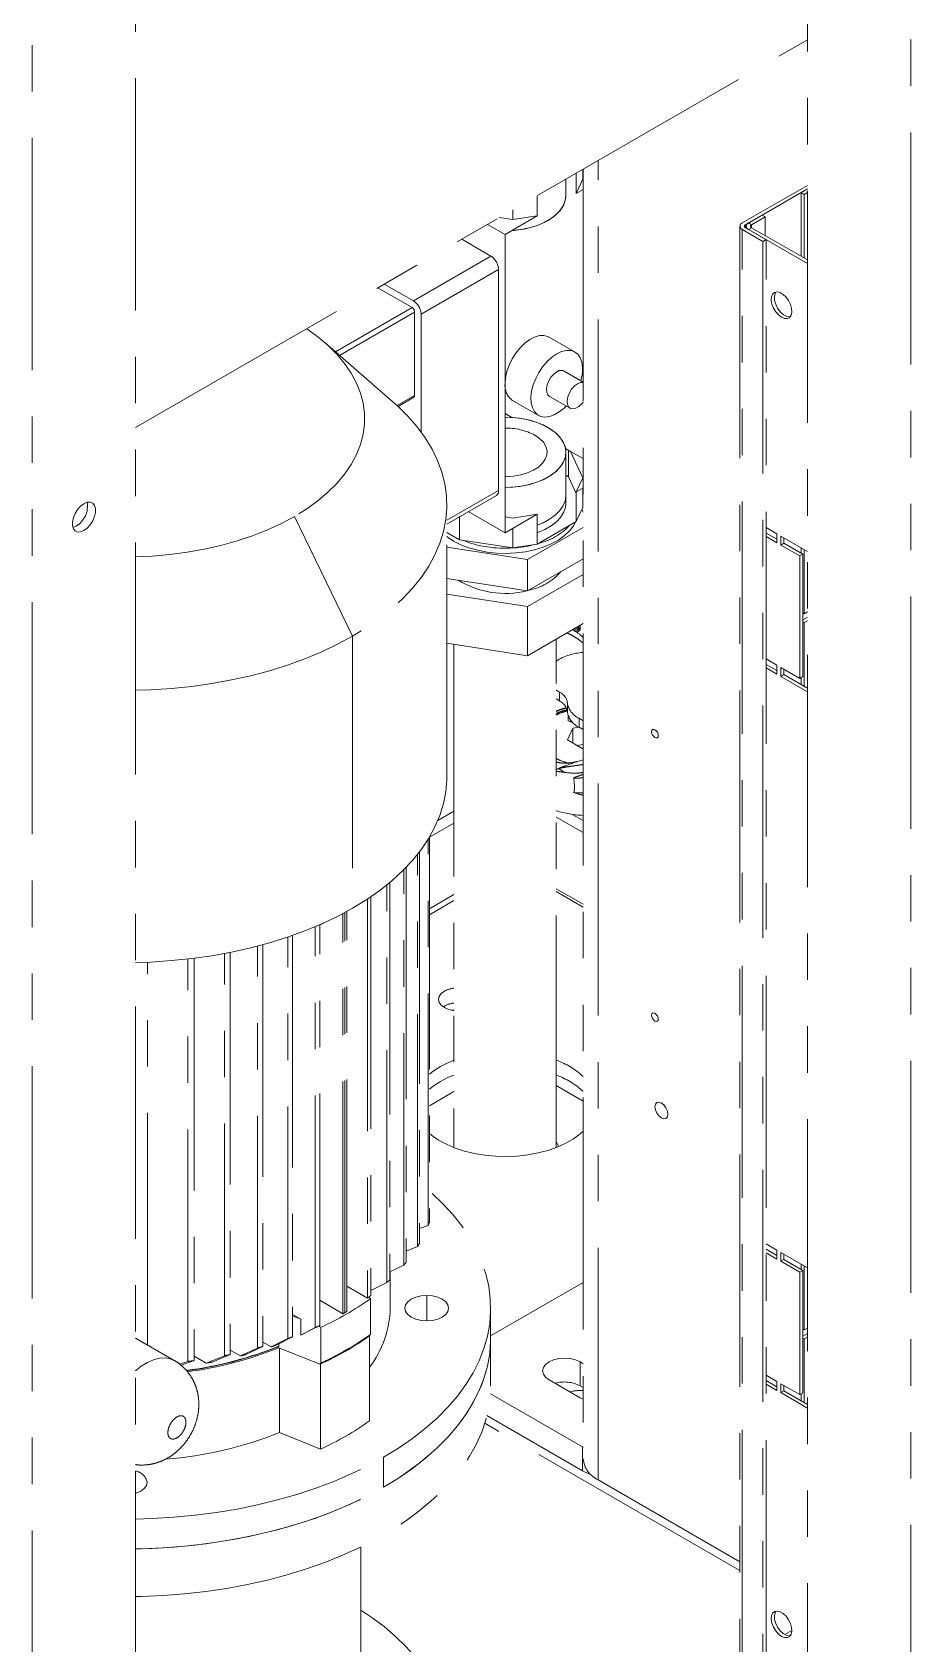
# Paper-space layout 'Blatt1' of a CAD drawing. Header units: millimetres. Extents: x 0 to 1189, y 0 to 841.
# Drawn here: x 896.62 to 920.67, y 192 to 236.1 of the extents above; entities that cross this region are included whole.
import ezdxf

# ---------------------------------------------------------------- set-up
doc = ezdxf.new("R2010")
doc.units = ezdxf.units.MM
doc.linetypes.add('PHANTOM', pattern=[12.7, 6.35, -1.27, 1.27, -1.27, 1.27, -1.27])

psp = doc.layouts.new('Blatt1')

# ---------------------------------------------------------------- linework, layer by layer
at = {"color": 7, "linetype": 'PHANTOM', "lineweight": 18}
for p, q in [((917.838, 187.308), (917.838, 260.388)), ((920.666, 258.755), (920.666, 139.132)), ((899.453, 126.886), (899.453, 246.509)), ((896.625, 125.253), (896.625, 244.876)), ((899.453, 225.279), (917.838, 235.892)), ((911.227, 231.624), (911.227, 232.076)), ((911.513, 231.687), (911.513, 232.24)), ((911.692, 232.074), (911.513, 231.687)), ((911.692, 232.344), (911.692, 232.074)), ((911.7, 232.349), (911.7, 197.062)), ((910.445, 231.624), (910.445, 231.071)), ((911.513, 231.687), (911.7, 231.796)), ((917.838, 231.907), (916.056, 230.878)), ((916.141, 230.829), (917.838, 231.809)), ((917.838, 231.809), (917.665, 231.709)), ((917.665, 229.966), (917.665, 231.709)), ((917.665, 231.709), (917.75, 231.66)), ((917.75, 231.66), (917.838, 231.711)), ((917.75, 231.66), (917.75, 229.917)), ((909.565, 230.563), (910.445, 231.071)), ((909.776, 230.968), (909.776, 231.238)), ((910.445, 231.071), (909.776, 230.968)), ((916.226, 230.878), (916.597, 231.092)), ((916.597, 231.092), (916.682, 231.043)), ((909.565, 230.563), (909.086, 230.839)), ((909.776, 230.968), (909.407, 231.025)), ((915.992, 230.788), (915.992, 191.594)), ((916.056, 230.698), (916.622, 230.372)), ((916.707, 230.421), (916.141, 230.747)), ((916.161, 230.788), (916.161, 230.736)), ((917.838, 229.768), (916.226, 230.698)), ((916.682, 231.043), (916.311, 230.829)), ((917.838, 229.866), (916.311, 230.747)), ((916.682, 230.533), (916.682, 231.043)), ((908.379, 230.431), (909.176, 229.971)), ((909.565, 226.48), (909.565, 230.563)), ((916.622, 230.372), (916.707, 230.421)), ((916.622, 230.372), (916.622, 191.178)), ((916.707, 191.227), (916.707, 230.421)), ((909.388, 229.603), (909.388, 223.561)), ((906.081, 229.104), (907.019, 228.563)), ((906.257, 229.207), (907.055, 228.746)), ((907.09, 228.44), (907.09, 226.154)), ((907.267, 228.379), (907.267, 225.159)), ((906.506, 225.974), (904.63, 227.608)), ((911.479, 227.346), (910.772, 227.754)), ((911.7, 226.526), (911.179, 226.827)), ((909.565, 222.398), (909.565, 226.48)), ((906.636, 225.858), (907.069, 226.108)), ((909.772, 226.022), (910.479, 225.614)), ((910.779, 226.134), (911.345, 225.807)), ((909.565, 225.663), (909.751, 225.556)), ((911.358, 224.628), (911.217, 224.709)), ((911.227, 223.426), (911.227, 224.602)), ((911.301, 223.933), (911.301, 224.661)), ((911.7, 224.43), (911.358, 224.628)), ((911.692, 223.908), (911.358, 224.628)), ((911.301, 223.933), (911.227, 223.976)), ((911.513, 223.478), (911.301, 223.933)), ((911.692, 223.908), (911.513, 223.522)), ((911.7, 223.63), (911.513, 223.522)), ((911.692, 223.092), (911.692, 223.626)), ((907.97, 222.641), (909.326, 223.424)), ((907.97, 215.721), (907.97, 223.168)), ((911.227, 223.214), (911.227, 223.419)), ((911.513, 223.522), (911.513, 222.705)), ((908.318, 222.211), (908.318, 222.842)), ((908.557, 222.98), (909.565, 222.398)), ((910.445, 222.906), (909.565, 222.398)), ((909.565, 222.835), (909.776, 222.802)), ((909.776, 222.802), (910.445, 222.906)), ((910.445, 222.089), (910.445, 222.906)), ((910.445, 222.089), (911.513, 222.705)), ((911.513, 222.705), (911.692, 223.092)), ((911.666, 223.035), (911.7, 222.961)), ((907.97, 222.412), (908.318, 222.211)), ((909.776, 222.52), (909.776, 221.986)), ((911.7, 222.548), (910.177, 221.669)), ((916.707, 222.541), (917.001, 222.371)), ((916.707, 222.394), (917.001, 222.224)), ((917.001, 222.126), (916.707, 222.296)), ((917.001, 222.371), (917.001, 222.126)), ((917.107, 222.065), (917.107, 222.31)), ((917.107, 222.31), (917.838, 221.888)), ((917.192, 222.261), (917.192, 222.114)), ((910.177, 221.669), (907.97, 222.011)), ((908.318, 222.211), (909.776, 221.986)), ((909.776, 221.986), (910.445, 222.089)), ((917.192, 222.114), (917.107, 222.065)), ((917.626, 221.766), (917.107, 222.065)), ((917.192, 222.114), (917.711, 221.815)), ((917.711, 221.815), (917.626, 221.766)), ((917.665, 221.988), (917.665, 221.841)), ((917.711, 221.815), (917.711, 218.467)), ((917.75, 221.939), (917.75, 220.187)), ((911.7, 221.691), (910.177, 220.812)), ((910.177, 220.812), (910.177, 221.669)), ((911.694, 221.688), (911.7, 221.675)), ((917.626, 218.418), (917.626, 221.766)), ((910.177, 220.812), (907.97, 221.153)), ((911.7, 221.262), (910.177, 220.383)), ((910.177, 220.383), (907.97, 220.725)), ((910.177, 220.383), (910.177, 219.036)), ((917.711, 220.21), (917.75, 220.187)), ((917.711, 220.018), (917.838, 220.091)), ((917.75, 220.187), (917.838, 220.238)), ((910.177, 219.036), (911.7, 219.915)), ((911.515, 219.697), (911.419, 219.753)), ((911.515, 219.735), (911.452, 219.772)), ((911.551, 219.756), (911.487, 219.792)), ((911.515, 219.735), (911.551, 219.756)), ((911.532, 219.732), (911.515, 219.735)), ((911.537, 219.691), (911.515, 219.697)), ((911.532, 219.732), (911.547, 219.74)), ((911.545, 219.737), (911.532, 219.732)), ((911.554, 219.694), (911.537, 219.691)), ((911.554, 219.751), (911.545, 219.737)), ((911.555, 219.755), (911.551, 219.756)), ((911.558, 219.774), (911.554, 219.751)), ((911.589, 219.714), (911.554, 219.694)), ((911.571, 219.709), (911.554, 219.694)), ((911.558, 219.833), (911.558, 219.774)), ((911.58, 219.73), (911.571, 219.709)), ((911.606, 219.73), (911.571, 219.709)), ((911.584, 219.759), (911.58, 219.73)), ((911.615, 219.75), (911.58, 219.73)), ((911.584, 219.848), (911.584, 219.759)), ((911.619, 219.779), (911.584, 219.759)), ((911.606, 219.73), (911.589, 219.714)), ((911.615, 219.75), (911.606, 219.73)), ((911.619, 219.779), (911.615, 219.75)), ((911.619, 219.868), (911.619, 219.779)), ((917.75, 219.942), (917.711, 219.965)), ((917.838, 219.993), (917.75, 219.942)), ((917.75, 218.199), (917.75, 219.942)), ((907.97, 219.377), (910.177, 219.036)), ((908.165, 219.347), (908.165, 205.581)), ((910.965, 205.581), (910.965, 219.49)), ((916.707, 218.948), (917.001, 218.778)), ((917.001, 218.631), (916.707, 218.801)), ((917.001, 218.533), (916.707, 218.704)), ((917.001, 218.778), (917.001, 218.533)), ((917.107, 218.717), (917.626, 218.418)), ((917.107, 218.472), (917.107, 218.717)), ((917.192, 218.521), (917.107, 218.472)), ((917.838, 218.05), (917.107, 218.472)), ((917.192, 218.668), (917.192, 218.521)), ((917.192, 218.521), (917.838, 218.148)), ((917.711, 218.467), (917.626, 218.418)), ((917.665, 218.248), (917.665, 218.44)), ((910.965, 218.099), (911.05, 218.044)), ((910.965, 217.854), (911.05, 217.799)), ((911.289, 217.407), (911.289, 217.282)), ((911.419, 217.055), (911.27, 216.733)), ((911.587, 217.081), (911.419, 217.055)), ((911.419, 217.055), (911.419, 216.647)), ((911.591, 217.324), (911.7, 217.26)), ((911.591, 217.079), (911.7, 217.015)), ((911.27, 216.733), (911.678, 216.497)), ((911.7, 216.608), (911.531, 216.582)), ((911.678, 216.497), (911.7, 216.501)), ((911.7, 216.192), (911.548, 216.146)), ((911.439, 215.294), (911.577, 215.249)), ((907.726, 214.533), (908.165, 214.786)), ((907.496, 214.073), (908.165, 214.46)), ((910.965, 214.623), (911.7, 214.198)), ((911.404, 214.696), (911.7, 214.525)), ((907.458, 203.445), (907.458, 214.013)), ((907.496, 214.075), (907.496, 203.545)), ((907.17, 202.876), (907.17, 213.604)), ((907.225, 213.675), (907.225, 202.967)), ((906.79, 202.36), (906.79, 213.18)), ((906.859, 213.25), (906.859, 202.443)), ((906.331, 201.891), (906.331, 212.768)), ((906.413, 212.836), (906.413, 201.966)), ((910.965, 212.582), (911.7, 212.157)), ((905.799, 212.38), (905.799, 201.463)), ((905.893, 212.443), (905.893, 201.532)), ((907.496, 211.95), (908.165, 212.337)), ((904.491, 200.708), (904.491, 211.675)), ((904.518, 211.687), (904.52, 211.686)), ((904.52, 211.686), (904.633, 211.738)), ((904.52, 211.688), (904.52, 211.686)), ((905.128, 201.034), (905.128, 211.982)), ((905.234, 201.096), (905.234, 212.039)), ((903.62, 200.354), (903.62, 211.338)), ((903.75, 211.383), (903.75, 200.401)), ((904.372, 200.654), (904.372, 211.624)), ((901.886, 199.885), (901.886, 210.889)), ((902.044, 210.919), (902.044, 199.916)), ((902.794, 200.096), (902.794, 211.092)), ((902.937, 211.13), (902.937, 200.136)), ((899.783, 200.176), (899.783, 210.653)), ((900.884, 199.728), (900.884, 210.738)), ((901.059, 210.759), (901.059, 199.75)), ((907.903, 209.451), (907.871, 209.43)), ((910.965, 205.74), (911.039, 205.611)), ((907.225, 203.364), (907.458, 203.445)), ((906.859, 202.747), (907.17, 202.876)), ((916.707, 202.944), (917.001, 202.774)), ((916.707, 202.797), (917.001, 202.627)), ((917.001, 202.529), (916.707, 202.699)), ((917.001, 202.774), (917.001, 202.529)), ((917.107, 202.468), (917.107, 202.713)), ((917.107, 202.713), (917.838, 202.291)), ((917.192, 202.517), (917.107, 202.468)), ((917.626, 202.169), (917.107, 202.468)), ((917.192, 202.664), (917.192, 202.517)), ((917.192, 202.517), (917.711, 202.218)), ((917.665, 202.391), (917.665, 202.244)), ((906.413, 202.184), (906.79, 202.36)), ((906.42, 201.187), (906.42, 202.187)), ((917.711, 202.218), (917.626, 202.169)), ((917.626, 198.821), (917.626, 202.169)), ((917.711, 202.218), (917.711, 198.87)), ((917.75, 202.342), (917.75, 200.59)), ((905.234, 201.79), (905.799, 201.463)), ((905.893, 201.67), (906.331, 201.891)), ((911.7, 201.887), (909.17, 200.426)), ((904.491, 201.402), (905.128, 201.034)), ((905.83, 201.486), (905.878, 201.446)), ((905.878, 201.446), (905.878, 200.466)), ((909.17, 200.37), (909.17, 201.187)), ((903.75, 201.013), (903.978, 200.882)), ((903.978, 200.882), (903.75, 200.974)), ((903.978, 200.882), (903.978, 200.448)), ((903.978, 200.448), (904.452, 200.69)), ((903.978, 200.448), (904.372, 200.654)), ((904.52, 200.662), (904.452, 200.69)), ((904.52, 199.682), (904.52, 200.662)), ((917.75, 200.59), (917.838, 200.641)), ((900.511, 199.756), (899.453, 200.366)), ((902.937, 200.258), (903.164, 200.127)), ((903.164, 200.127), (903.62, 200.354)), ((903.75, 200.401), (903.297, 200.173)), ((903.375, 200.145), (903.375, 200.212)), ((905.843, 200.441), (905.855, 200.431)), ((905.855, 200.431), (905.855, 198.104)), ((909.17, 199.064), (909.17, 200.37)), ((917.711, 200.613), (917.75, 200.59)), ((917.711, 200.421), (917.838, 200.494)), ((917.75, 200.345), (917.711, 200.368)), ((917.838, 200.396), (917.75, 200.345)), ((917.75, 198.602), (917.75, 200.345)), ((901.059, 199.75), (900.697, 199.625)), ((901.059, 199.873), (901.388, 199.683)), ((901.388, 199.683), (901.886, 199.885)), ((902.044, 199.916), (901.551, 199.711)), ((902.044, 200.039), (902.322, 199.878)), ((902.322, 199.878), (902.794, 200.096)), ((902.937, 200.136), (902.468, 199.916)), ((903.375, 200.145), (903.332, 200.122)), ((903.332, 200.122), (903.375, 200.105)), ((903.375, 200.105), (904.478, 199.659)), ((903.387, 200.1), (903.387, 197.782)), ((905.203, 200.033), (905.238, 200.053)), ((900.658, 199.653), (900.884, 199.728)), ((904.478, 199.659), (904.52, 199.682)), ((904.489, 199.664), (904.511, 199.655)), ((904.511, 197.328), (904.511, 199.655)), ((911.615, 199.715), (911.7, 199.666)), ((916.707, 199.351), (917.001, 199.181)), ((911.615, 198.735), (910.767, 199.225)), ((911.615, 199.062), (911.7, 199.013)), ((917.001, 199.034), (916.707, 199.205)), ((917.001, 198.936), (916.707, 199.107)), ((917.001, 199.181), (917.001, 198.936)), ((917.107, 199.12), (917.626, 198.821)), ((917.107, 198.875), (917.107, 199.12)), ((917.192, 198.924), (917.107, 198.875)), ((917.838, 198.453), (917.107, 198.875)), ((917.192, 199.071), (917.192, 198.924)), ((917.192, 198.924), (917.838, 198.551)), ((917.711, 198.87), (917.626, 198.821)), ((909.163, 198.845), (911.686, 197.388)), ((911.7, 198.695), (911.615, 198.735)), ((917.665, 198.651), (917.665, 198.843)), ((915.992, 194.005), (909.01, 198.035)), ((911.686, 196.735), (909.069, 198.246)), ((903.387, 197.782), (904.511, 197.328)), ((911.686, 197.388), (911.7, 197.38)), ((912.11, 196.49), (915.992, 194.25)), ((905.62, 189.919), (905.62, 194.652)), ((917.414, 192.37), (917.216, 192.256))]:
    psp.add_line(p, q, dxfattribs=at)
at = {"color": 8, "linetype": 'PHANTOM', "lineweight": 18}
for p, q in [((912.11, 196.49), (912.11, 232.585)), ((916.056, 191.504), (916.056, 230.698)), ((916.141, 230.747), (916.141, 230.829)), ((916.311, 230.829), (916.226, 230.878)), ((916.311, 230.747), (916.226, 230.698)), ((916.311, 230.829), (916.311, 230.747)), ((909.176, 229.971), (907.055, 228.746)), ((909.388, 229.603), (907.267, 228.379)), ((907.019, 228.563), (904.924, 227.353)), ((907.09, 228.44), (905.036, 227.255)), ((907.09, 226.154), (906.613, 225.879)), ((909.388, 223.561), (907.97, 222.743)), ((903.802, 222.846), (905.393, 219.576)), ((905.393, 219.576), (905.393, 212.129)), ((911.05, 217.799), (911.05, 218.044)), ((911.269, 217.752), (911.269, 217.507)), ((911.353, 217.228), (911.353, 217.283)), ((911.591, 217.324), (911.591, 217.079)), ((911.204, 215.845), (911.026, 215.948)), ((911.439, 215.294), (911.568, 215.283)), ((911.7, 215.217), (911.439, 215.294)), ((911.568, 215.283), (911.7, 215.284)), ((911.658, 215.232), (911.7, 215.226)), ((910.965, 212.663), (911.7, 212.239)), ((907.496, 212.114), (908.165, 212.5)), ((905.181, 201.065), (905.181, 212.011)), ((910.965, 207.275), (911.7, 206.85)), ((907.496, 206.725), (908.165, 207.111)), ((907.42, 200.84), (907.42, 201.533)), ((911.615, 199.062), (911.615, 199.715)), ((906.241, 197.105), (906.241, 196.288)), ((911.686, 197.388), (911.7, 197.396)), ((911.686, 196.735), (911.686, 197.388))]:
    psp.add_line(p, q, dxfattribs=at)
at = {"color": 7, "linetype": 'PHANTOM', "lineweight": 18, "flags": 128}
for points in [[(911.227, 231.624), (911.211, 231.49), (911.16, 231.353), (911.074, 231.222), (910.957, 231.1), (910.81, 230.988), (910.636, 230.89), (910.44, 230.808), (910.224, 230.743), (909.995, 230.697)], [(910.74, 230.946), (910.899, 231.052), (911.029, 231.17), (911.128, 231.298), (911.194, 231.433), (911.225, 231.572), (911.227, 231.624)], [(909.995, 230.697), (909.757, 230.671), (909.751, 230.67)], [(917.131, 228.298), (917.048, 228.361), (916.972, 228.447), (916.91, 228.549), (916.868, 228.657), (916.849, 228.763), (916.855, 228.856), (916.886, 228.929), (916.938, 228.975), (917.008, 228.99), (917.089, 228.972), (917.173, 228.923), (917.254, 228.848), (917.323, 228.753), (917.376, 228.646), (917.407, 228.538), (917.413, 228.437), (917.394, 228.353), (917.352, 228.293), (917.29, 228.263), (917.214, 228.264), (917.131, 228.298)], [(916.978, 228.988), (916.952, 228.945), (916.934, 228.861), (916.94, 228.76), (916.971, 228.652), (917.023, 228.545), (917.093, 228.45), (917.174, 228.375), (917.258, 228.326), (917.338, 228.308), (917.369, 228.31)], [(904.139, 227.984), (904.44, 227.765), (904.716, 227.531), (904.961, 227.287), (905.174, 227.032), (905.353, 226.769), (905.497, 226.498), (905.606, 226.223), (905.679, 225.943), (905.716, 225.661), (905.716, 225.378), (905.679, 225.096), (905.606, 224.817), (905.497, 224.541), (905.353, 224.271), (905.174, 224.008), (904.961, 223.753), (904.716, 223.508), (904.44, 223.274), (904.135, 223.053), (903.802, 222.846)], [(910.772, 227.754), (910.735, 227.773), (910.625, 227.8), (910.503, 227.794), (910.373, 227.755), (910.238, 227.685), (910.105, 227.586), (909.978, 227.462), (909.862, 227.317), (909.76, 227.156), (909.677, 226.986), (909.615, 226.813), (909.578, 226.642), (909.565, 226.48)], [(911.237, 225.869), (911.178, 225.812), (911.046, 225.706), (910.912, 225.629), (910.78, 225.582), (910.655, 225.567), (910.542, 225.586), (910.445, 225.637), (910.367, 225.718), (910.311, 225.827), (910.279, 225.96), (910.273, 226.111), (910.292, 226.276), (910.336, 226.448), (910.403, 226.621), (910.491, 226.789), (910.597, 226.946), (910.716, 227.087), (910.845, 227.205), (910.979, 227.297), (910.979, 227.297)], [(910.979, 227.297), (911.113, 227.359), (911.242, 227.39), (911.361, 227.388), (911.467, 227.353), (911.555, 227.286), (911.622, 227.191), (911.666, 227.069), (911.685, 226.927), (911.679, 226.768), (911.647, 226.599), (911.637, 226.562)], [(910.779, 226.134), (910.734, 226.176), (910.703, 226.248), (910.697, 226.342), (910.716, 226.448), (910.758, 226.556), (910.82, 226.658), (910.896, 226.744), (910.979, 226.807)], [(911.7, 225.971), (911.667, 225.93), (911.587, 225.855), (911.503, 225.806), (911.422, 225.789), (911.352, 225.803), (911.3, 225.849), (911.269, 225.922), (911.263, 226.015), (911.281, 226.121), (911.324, 226.23), (911.385, 226.332), (911.461, 226.418), (911.545, 226.48), (911.545, 226.48)], [(911.545, 226.48), (911.628, 226.514), (911.7, 226.516)], [(906.506, 225.974), (906.622, 225.871), (906.906, 225.59), (907.159, 225.299), (907.379, 224.999), (907.565, 224.691), (907.717, 224.378), (907.834, 224.059), (907.915, 223.737), (907.96, 223.412), (907.969, 223.087), (907.942, 222.761), (907.879, 222.438), (907.78, 222.117), (907.646, 221.801), (907.477, 221.49), (907.273, 221.187), (907.037, 220.891), (906.768, 220.605), (906.468, 220.329), (906.138, 220.065), (905.779, 219.814), (905.393, 219.576)], [(909.565, 223.642), (909.716, 223.646), (909.956, 223.669), (910.187, 223.712), (910.405, 223.774), (910.605, 223.853), (910.783, 223.949), (910.934, 224.058), (911.057, 224.179), (911.148, 224.309), (911.205, 224.445), (911.227, 224.584), (911.214, 224.724), (911.165, 224.862), (911.083, 224.993), (910.968, 225.117), (910.823, 225.229), (910.651, 225.328), (910.457, 225.412), (910.243, 225.478), (910.015, 225.526), (909.777, 225.554), (909.565, 225.562)], [(909.565, 225.562), (909.716, 225.558), (909.956, 225.535), (910.187, 225.492), (910.405, 225.43), (910.605, 225.351), (910.783, 225.255), (910.934, 225.146), (911.057, 225.025), (911.148, 224.895), (911.205, 224.759), (911.227, 224.619), (911.214, 224.48), (911.165, 224.342), (911.083, 224.211), (910.968, 224.087), (910.823, 223.975), (910.651, 223.876), (910.457, 223.792), (910.243, 223.726), (910.015, 223.678), (909.777, 223.65), (909.565, 223.642)], [(910.378, 225.071), (910.51, 224.98), (910.612, 224.876), (910.68, 224.764), (910.712, 224.647), (910.708, 224.528), (910.666, 224.411), (910.589, 224.301), (910.48, 224.2), (910.341, 224.112), (910.177, 224.04), (909.993, 223.986), (909.796, 223.952), (909.591, 223.938), (909.565, 223.938)], [(898.039, 223.197), (898.129, 223.234), (898.211, 223.238), (898.279, 223.209), (898.328, 223.149), (898.354, 223.064), (898.354, 222.959), (898.328, 222.844), (898.279, 222.728), (898.211, 222.62), (898.129, 222.529), (898.039, 222.462), (897.949, 222.425), (897.867, 222.421), (897.799, 222.45), (897.75, 222.51), (897.724, 222.595), (897.724, 222.7), (897.75, 222.815), (897.799, 222.931), (897.867, 223.039), (897.949, 223.13), (898.039, 223.197)], [(910.445, 222.612), (910.605, 222.677), (910.783, 222.773), (910.934, 222.882), (911.057, 223.003), (911.148, 223.133), (911.205, 223.269), (911.227, 223.409), (911.227, 223.426)], [(911.227, 223.214), (911.214, 223.091), (911.165, 222.954), (911.083, 222.822), (910.968, 222.699), (910.823, 222.587), (910.651, 222.487), (910.457, 222.404), (910.445, 222.4)], [(903.802, 222.846), (903.443, 222.654), (903.06, 222.477), (902.655, 222.318), (902.231, 222.177), (901.79, 222.054), (901.334, 221.951), (900.866, 221.867), (900.388, 221.804), (899.904, 221.762), (899.453, 221.742)], [(908.154, 222.175), (908.355, 222.074), (908.577, 221.989), (908.817, 221.922), (909.07, 221.874), (909.332, 221.845), (909.598, 221.838), (909.864, 221.851), (910.124, 221.884), (910.374, 221.937), (910.61, 222.008), (910.827, 222.097), (911.022, 222.203), (911.191, 222.322), (911.33, 222.453), (911.438, 222.593), (911.493, 222.694)], [(897.827, 222.585), (897.737, 222.548), (897.735, 222.547)], [(907.97, 222.297), (907.979, 222.291), (908.154, 222.175)], [(905.393, 219.576), (904.981, 219.353), (904.546, 219.146), (904.089, 218.956), (903.611, 218.782), (903.115, 218.627), (902.603, 218.49), (902.077, 218.373), (901.539, 218.275), (900.991, 218.198), (900.435, 218.141), (899.875, 218.104), (899.453, 218.091)], [(911.239, 217.616), (911.147, 217.591), (910.965, 217.527)], [(910.965, 217.515), (911.08, 217.554), (911.247, 217.598)], [(911.289, 217.282), (911.289, 217.281), (911.292, 217.267), (911.301, 217.254), (911.314, 217.243), (911.332, 217.234), (911.353, 217.228)], [(911.414, 217.212), (911.397, 217.217), (911.353, 217.228)], [(913.758, 216.851), (913.751, 216.814), (913.731, 216.791), (913.701, 216.786), (913.666, 216.798), (913.631, 216.826), (913.601, 216.866), (913.581, 216.912), (913.574, 216.957), (913.581, 216.994), (913.601, 217.017), (913.631, 217.022), (913.666, 217.01), (913.701, 216.982), (913.731, 216.941), (913.751, 216.896), (913.758, 216.851)], [(905.393, 212.129), (905.779, 212.367), (906.138, 212.618), (906.468, 212.882), (906.768, 213.158), (907.037, 213.444), (907.273, 213.74), (907.477, 214.043), (907.646, 214.354), (907.78, 214.67), (907.879, 214.991), (907.942, 215.315), (907.969, 215.64), (907.97, 215.721)], [(905.393, 212.129), (904.981, 211.906), (904.546, 211.699), (904.089, 211.509), (903.611, 211.335), (903.115, 211.18), (902.603, 211.044), (902.077, 210.926), (901.539, 210.829), (900.991, 210.751), (900.435, 210.694), (899.875, 210.657), (899.453, 210.644)], [(908.165, 209.325), (908.15, 209.328), (908.017, 209.359), (907.903, 209.41), (907.816, 209.476), (907.761, 209.552), (907.742, 209.634), (907.761, 209.716), (907.816, 209.793), (907.903, 209.859)], [(908.165, 209.347), (908.106, 209.338), (908.1, 209.337)], [(913.758, 209.094), (913.751, 209.057), (913.731, 209.034), (913.701, 209.028), (913.666, 209.041), (913.631, 209.069), (913.601, 209.109), (913.581, 209.155), (913.574, 209.2), (913.581, 209.236), (913.601, 209.259), (913.631, 209.265), (913.666, 209.253), (913.701, 209.225), (913.731, 209.184), (913.751, 209.138), (913.758, 209.094)], [(907.496, 207.587), (907.6, 207.669), (907.797, 207.797)], [(907.797, 207.797), (908.019, 207.911), (908.165, 207.973)], [(907.797, 207.389), (907.6, 207.261), (907.496, 207.179)], [(908.165, 207.564), (908.019, 207.503), (907.797, 207.389)], [(913.666, 206.697), (913.68, 206.768), (913.718, 206.812), (913.775, 206.823), (913.843, 206.799), (913.91, 206.745), (913.968, 206.667), (914.006, 206.579), (914.02, 206.493), (914.006, 206.423), (913.968, 206.379), (913.91, 206.367), (913.843, 206.391), (913.775, 206.446), (913.718, 206.523), (913.68, 206.611), (913.666, 206.697)], [(911.7, 206.026), (911.617, 205.953), (911.434, 205.819), (911.225, 205.698), (910.992, 205.592), (910.739, 205.503), (910.47, 205.432), (910.188, 205.379), (909.897, 205.346), (909.602, 205.334), (909.306, 205.341), (909.014, 205.369), (908.729, 205.417), (908.456, 205.483), (908.199, 205.568), (907.961, 205.67), (907.745, 205.787), (907.555, 205.918), (907.496, 205.967)], [(906.241, 197.105), (906.648, 197.354), (907.028, 197.616), (907.381, 197.891), (907.705, 198.178), (907.998, 198.475), (908.261, 198.782), (908.492, 199.097), (908.69, 199.419), (908.855, 199.748), (908.985, 200.082), (909.082, 200.419), (909.143, 200.759), (909.169, 201.101), (909.16, 201.443), (909.117, 201.785), (909.038, 202.124), (908.924, 202.459), (908.777, 202.791), (908.595, 203.117), (908.381, 203.435), (908.134, 203.746), (907.855, 204.049), (907.546, 204.34), (907.496, 204.385)], [(907.42, 200.84), (907.265, 200.852), (907.12, 200.887), (906.996, 200.942), (906.901, 201.014), (906.841, 201.097), (906.82, 201.187), (906.841, 201.276), (906.901, 201.36), (906.996, 201.432), (907.12, 201.487), (907.265, 201.521), (907.42, 201.533)], [(907.42, 201.533), (907.576, 201.521), (907.72, 201.487), (907.845, 201.432), (907.94, 201.36), (908, 201.276), (908.02, 201.187), (908, 201.097), (907.94, 201.014), (907.845, 200.942), (907.72, 200.887), (907.576, 200.852), (907.42, 200.84)], [(899.453, 194.6), (899.615, 194.603), (900.206, 194.628), (900.793, 194.674), (901.375, 194.739), (901.949, 194.825), (902.513, 194.929), (903.066, 195.053), (903.604, 195.196), (904.128, 195.357), (904.633, 195.535), (905.12, 195.73), (905.586, 195.942), (906.029, 196.169), (906.448, 196.411), (906.841, 196.667), (907.208, 196.936), (907.546, 197.217), (907.855, 197.509), (908.134, 197.811), (908.381, 198.122), (908.595, 198.441), (908.777, 198.766), (908.924, 199.098), (909.038, 199.433), (909.117, 199.772), (909.16, 200.114), (909.17, 200.37)], [(906.241, 196.288), (906.648, 196.537), (907.028, 196.8), (907.381, 197.075), (907.705, 197.361), (907.998, 197.658), (908.261, 197.965), (908.492, 198.28), (908.69, 198.603), (908.855, 198.931), (908.985, 199.265), (909.082, 199.603), (909.143, 199.943), (909.169, 200.285), (909.17, 200.37)], [(910.767, 199.225), (910.672, 199.297), (910.612, 199.38), (910.591, 199.47), (910.612, 199.56), (910.672, 199.643), (910.767, 199.715), (910.891, 199.77), (911.036, 199.805), (911.191, 199.816), (911.346, 199.805), (911.491, 199.77), (911.615, 199.715)], [(899.453, 193.293), (899.615, 193.297), (900.206, 193.322), (900.793, 193.367), (901.375, 193.433), (901.949, 193.518), (902.513, 193.623), (903.066, 193.747), (903.604, 193.889), (904.128, 194.05), (904.633, 194.228), (905.12, 194.424), (905.586, 194.635), (906.029, 194.863), (906.448, 195.105), (906.841, 195.36), (907.208, 195.629), (907.546, 195.91), (907.855, 196.202), (908.134, 196.504), (908.381, 196.815), (908.595, 197.134), (908.777, 197.46), (908.924, 197.791), (909.038, 198.127), (909.117, 198.466), (909.16, 198.807), (909.17, 199.064)], [(899.453, 195.416), (899.911, 195.43), (900.5, 195.465), (901.085, 195.521), (901.663, 195.596), (902.232, 195.691), (902.791, 195.806), (903.337, 195.939), (903.868, 196.091), (904.383, 196.26), (904.879, 196.447), (905.355, 196.651), (905.81, 196.87), (906.241, 197.105)], [(911.912, 196.635), (911.858, 196.653), (911.686, 196.735)], [(899.77, 196.424), (899.75, 196.335), (899.69, 196.251), (899.595, 196.179), (899.47, 196.124), (899.453, 196.119)], [(899.453, 194.6), (899.911, 194.613), (900.5, 194.649), (901.085, 194.704), (901.663, 194.78), (902.232, 194.875), (902.791, 194.989), (903.337, 195.122), (903.868, 195.274), (904.383, 195.444), (904.879, 195.631), (905.355, 195.834), (905.81, 196.054), (906.241, 196.288)], [(905.62, 192.924), (905.918, 192.726), (906.257, 192.473), (906.569, 192.207), (906.85, 191.931), (907.101, 191.645), (907.319, 191.35), (907.505, 191.048), (907.657, 190.74), (907.775, 190.427), (907.858, 190.11), (907.907, 189.791), (907.92, 189.47), (907.898, 189.15), (907.841, 188.831), (907.749, 188.515), (907.622, 188.203), (907.462, 187.896), (907.268, 187.596), (907.041, 187.303), (906.783, 187.019), (906.494, 186.746), (906.175, 186.483), (905.828, 186.233), (905.455, 185.996), (905.056, 185.773), (904.634, 185.565), (904.189, 185.373), (903.724, 185.197), (903.241, 185.039), (902.742, 184.899), (902.228, 184.777), (901.702, 184.675), (901.166, 184.592), (900.621, 184.529), (900.071, 184.486), (899.517, 184.463), (899.453, 184.462)], [(917.131, 192.207), (917.048, 192.269), (916.972, 192.356), (916.91, 192.457), (916.868, 192.566), (916.849, 192.672), (916.855, 192.765), (916.886, 192.838), (916.938, 192.884), (917.008, 192.899), (917.089, 192.881), (917.173, 192.832), (917.254, 192.757), (917.323, 192.662), (917.376, 192.555), (917.407, 192.447), (917.413, 192.346), (917.394, 192.262), (917.352, 192.202), (917.29, 192.172), (917.214, 192.173), (917.131, 192.207)], [(916.978, 192.896), (916.952, 192.854), (916.934, 192.77), (916.94, 192.669), (916.971, 192.561), (917.023, 192.454), (917.093, 192.359), (917.174, 192.284), (917.258, 192.235), (917.338, 192.217), (917.369, 192.219)]]:
    psp.add_lwpolyline(points, dxfattribs=at)
at = {"color": 8, "linetype": 'PHANTOM', "lineweight": 18, "flags": 128}
psp.add_lwpolyline([(899.453, 199.473), (899.61, 199.598), (899.778, 199.702), (899.945, 199.776), (900.107, 199.818), (900.26, 199.828), (900.4, 199.804), (900.51, 199.756)], dxfattribs=at)
at = {"color": 7, "linetype": 'PHANTOM', "lineweight": 18}
for centre, radius, start, end in [((909.644, 232.974), 2.306, 272.6731, 298.4042), ((916.09, 230.788), 0.0961, 110.7834, 249.2166), ((916.156, 230.788), 0.0437, 110.7834, 249.2166), ((916.26, 230.788), 0.0961, 110.7834, 249.2166), ((916.326, 230.788), 0.0437, 110.7834, 249.2166), ((908.927, 229.583), 0.461, 2.6055, 57.3945), ((906.936, 228.433), 0.154, 2.6055, 57.3945), ((906.806, 228.358), 0.461, 2.6055, 57.3945), ((911.096, 226.649), 0.196, 64.8242, 126.4863), ((910.043, 226.421), 0.482, 172.9359, 235.7519), ((907.042, 226.148), 0.048, 304.0564, 7.2558), ((909.597, 223.601), 1.665, 62.0077, 91.0961), ((909.245, 223.543), 0.144, 304.0564, 7.2558), ((897.497, 223.135), 0.642, 300.9159, 8.8784), ((910.028, 223.881), 1.829, 284.2432, 315.7514), ((909.551, 225.118), 3.14, 248.3886, 274.0254), ((909.583, 225.218), 3.237, 273.6484, 283.9377), ((909.565, 223.188), 2.447, 238.3398, 284.0741), ((909.91, 222.35), 1.553, 280.6495, 319.3451), ((911.752, 217.702), 1.423, 92.091, 123.6019), ((910.888, 217.694), 0.386, 8.6322, 65.1626), ((910.888, 217.449), 0.386, 8.6322, 65.1626), ((911.828, 217.837), 0.566, 188.6322, 245.1626), ((911.828, 217.592), 0.566, 188.6322, 245.1626), ((911.796, 217.384), 2.717, 252.1822, 267.979), ((908.261, 209.197), 0.752, 97.342, 118.4024), ((908.261, 208.789), 0.752, 97.342, 118.4024), ((910.198, 205.876), 2.233, 47.7044, 69.9093), ((910.174, 205.428), 2.278, 47.9269, 69.6869), ((904.46, 204.628), 3.223, 338.4579, 340.3691), ((903.944, 204.883), 3.8, 328.1082, 329.7078), ((903.31, 205.341), 4.583, 319.4269, 320.773), ((902.617, 206.006), 5.543, 312.067, 313.2157), ((901.935, 206.837), 6.619, 306.0504, 306.7218), ((901.18, 208.016), 8.077, 294.4283, 305.5663), ((901.148, 208.051), 8.067, 299.561, 299.9968), ((901.201, 207.96), 7.961, 299.9968, 300.4366), ((901.877, 206.916), 6.717, 305.7242, 306.0512), ((903.676, 201.235), 2.744, 322.533, 358.9857), ((900.5, 209.323), 9.495, 294.0711, 294.599), ((900.545, 209.224), 9.386, 294.5995, 294.8611), ((900.02, 210.506), 10.771, 289.5261, 290.2637), ((901.178, 206.981), 8.049, 294.4672, 305.5274), ((901.18, 207.036), 8.077, 294.4283, 305.5663), ((899.478, 209.863), 10.47, 277.485, 291.8526), ((899.476, 209.784), 10.403, 277.5928, 291.7574), ((899.481, 209.812), 10.46, 277.6304, 291.8564), ((899.224, 213.698), 14.067, 276.7771, 277.4927), ((899.372, 212.803), 13.161, 281.0141, 281.7129), ((899.531, 210.951), 11.419, 284.1463, 284.9052), ((899.636, 211.705), 12.031, 285.2168, 285.9242), ((899.89, 209.766), 10.18, 288.7621, 289.5512), ((900.886, 207.523), 8.645, 294.6308, 299.9569), ((899.301, 212.002), 12.495, 279.6152, 280.3719), ((900.545, 208.231), 9.431, 294.6463, 294.7219), ((911.189, 198.234), 0.932, 62.7325, 105.9467), ((911.615, 197.898), 1.035, 85.2524, 105.4984), ((901.178, 204.654), 8.049, 294.4672, 305.5274), ((899.42, 207.67), 10.654, 274.6477, 291.8634), ((899.384, 196.341), 0.395, 12.2164, 79.9339), ((912.4, 197.131), 0.703, 185.6534, 245.6668)]:
    psp.add_arc(centre, radius, start, end, dxfattribs=at)
for points, knots in [([(911.255, 219.658), (911.291, 219.643), (911.366, 219.612), (911.493, 219.538), (911.607, 219.462), (911.676, 219.403), (911.7, 219.383)], [0, 0, 0, 0, 0.257241, 0.5508588, 0.8453275, 1, 1, 1, 1]), ([(911.249, 217.555), (911.244, 217.554), (911.189, 217.542), (911.092, 217.512), (911.006, 217.477), (910.965, 217.46)], [0, 0, 0, 0, 0.047262, 0.543811, 1, 1, 1, 1]), ([(910.965, 216.13), (911.01, 216.119), (911.112, 216.094), (911.284, 216.096), (911.434, 216.117), (911.523, 216.139), (911.548, 216.146)], [0, 0, 0, 0, 0.246758, 0.556931, 0.874721, 1, 1, 1, 1]), ([(911.026, 215.948), (911.014, 215.943), (910.994, 215.936), (910.974, 215.934), (910.965, 215.932)], [0, 0, 0, 0, 0.5791221, 1, 1, 1, 1]), ([(911.204, 215.845), (911.145, 215.853), (911.062, 215.864), (910.987, 215.871), (910.965, 215.874)], [0, 0, 0, 0, 0.703219, 1, 1, 1, 1]), ([(911.7, 215.845), (911.659, 215.838), (911.493, 215.81), (911.328, 215.83), (911.204, 215.845)], [0, 0, 0, 0, 0.250076, 1, 1, 1, 1]), ([(911.439, 215.294), (911.439, 215.294), (911.44, 215.294), (911.443, 215.295), (911.446, 215.296), (911.453, 215.304), (911.457, 215.334), (911.469, 215.462), (911.455, 215.587), (911.443, 215.692)], [0, 0, 0, 0, 0.0033932, 0.0067707, 0.0140649, 0.0229324, 0.0899421, 0.2328224, 1, 1, 1, 1]), ([(911.443, 215.692), (911.443, 215.692), (911.443, 215.693), (911.444, 215.695), (911.448, 215.7), (911.462, 215.706), (911.485, 215.715), (911.511, 215.724), (911.54, 215.734), (911.582, 215.748), (911.637, 215.767), (911.681, 215.784), (911.7, 215.792)], [0, 0, 0, 0, 0.005815, 0.012233, 0.027701, 0.090083, 0.177819, 0.300652, 0.391169, 0.501142, 0.786432, 1, 1, 1, 1]), ([(911.577, 215.249), (911.59, 215.246), (911.617, 215.239), (911.644, 215.235), (911.658, 215.232)], [0, 0, 0, 0, 0.506572, 1, 1, 1, 1]), ([(899.453, 196.907), (899.467, 196.905), (899.543, 196.891), (899.685, 196.892), (899.874, 196.912), (900.058, 196.959), (900.235, 197.03), (900.405, 197.125), (900.565, 197.244), (900.716, 197.387), (900.852, 197.553), (900.972, 197.741), (901.07, 197.948), (901.139, 198.163), (901.178, 198.378), (901.188, 198.584), (901.171, 198.786), (901.127, 198.98), (901.057, 199.163), (900.962, 199.334), (900.845, 199.489), (900.701, 199.627), (900.587, 199.717), (900.516, 199.751), (900.508, 199.755)], [0, 0, 0, 0, 0.010131, 0.05652, 0.102421, 0.148198, 0.194289, 0.241201, 0.289453, 0.339418, 0.391146, 0.444383, 0.499216, 0.556082, 0.607301, 0.657403, 0.706325, 0.754346, 0.801776, 0.848853, 0.895732, 0.942517, 0.993528, 1, 1, 1, 1])]:
    psp.add_open_spline(points, degree=3, knots=knots, dxfattribs=at)
at = {"color": 8, "linetype": 'PHANTOM', "lineweight": 18}
for points, knots in [([(911.408, 219.746), (911.505, 219.69), (911.605, 219.631), (911.697, 219.539), (911.7, 219.536)], [0, 0, 0, 0, 0.966298, 1, 1, 1, 1]), ([(910.965, 217.414), (910.997, 217.431), (911.088, 217.477), (911.198, 217.508), (911.269, 217.527)], [0, 0, 0, 0, 0.349932, 1, 1, 1, 1]), ([(911.3, 216.102), (911.297, 216.103), (911.211, 216.118), (911.095, 216.159), (910.997, 216.208), (910.965, 216.224)], [0, 0, 0, 0, 0.022475, 0.680076, 1, 1, 1, 1]), ([(911.548, 216.146), (911.432, 216.105), (911.252, 216.04), (911.086, 215.972), (911.026, 215.948)], [0, 0, 0, 0, 0.641094, 1, 1, 1, 1]), ([(911.026, 215.948), (911.052, 215.954), (911.107, 215.968), (911.204, 215.987), (911.324, 216.006), (911.492, 216.031), (911.621, 216.047), (911.698, 216.061), (911.7, 216.062)], [0, 0, 0, 0, 0.1147528, 0.2431009, 0.4231198, 0.6405986, 0.9872392, 1, 1, 1, 1]), ([(911.443, 215.692), (911.452, 215.692), (911.477, 215.691), (911.522, 215.691), (911.586, 215.691), (911.648, 215.692), (911.688, 215.693), (911.7, 215.694)], [0, 0, 0, 0, 0.105578, 0.28235, 0.530315, 0.849477, 1, 1, 1, 1]), ([(911.568, 215.283), (911.569, 215.277), (911.572, 215.265), (911.575, 215.255), (911.577, 215.249)], [0, 0, 0, 0, 0.493795, 1, 1, 1, 1]), ([(911.658, 215.232), (911.658, 215.232), (911.658, 215.232), (911.66, 215.232), (911.667, 215.233), (911.68, 215.233), (911.693, 215.233), (911.7, 215.233)], [0, 0, 0, 0, 0.003942, 0.035595, 0.124072, 0.460179, 1, 1, 1, 1]), ([(900.832, 198.066), (900.83, 198.037), (900.825, 197.972), (900.791, 197.878), (900.746, 197.798), (900.701, 197.736), (900.646, 197.679), (900.575, 197.627), (900.505, 197.603), (900.455, 197.604), (900.431, 197.61), (900.42, 197.615), (900.415, 197.618), (900.412, 197.619), (900.411, 197.62), (900.41, 197.62), (900.41, 197.62), (900.41, 197.62), (900.41, 197.62), (900.41, 197.62), (900.41, 197.62), (900.41, 197.62), (900.41, 197.62), (900.41, 197.62), (900.41, 197.62), (900.41, 197.62), (900.409, 197.621), (900.408, 197.622), (900.384, 197.636), (900.362, 197.664), (900.348, 197.703), (900.344, 197.716), (900.343, 197.723), (900.342, 197.726), (900.342, 197.728), (900.342, 197.729), (900.342, 197.729), (900.341, 197.729), (900.341, 197.73), (900.341, 197.73), (900.341, 197.73), (900.341, 197.73), (900.341, 197.73), (900.341, 197.73), (900.341, 197.73), (900.338, 197.746), (900.334, 197.797), (900.346, 197.878), (900.377, 197.962), (900.408, 198.026), (900.448, 198.085), (900.505, 198.153), (900.568, 198.203), (900.637, 198.236), (900.704, 198.249), (900.772, 198.228), (900.822, 198.166), (900.829, 198.101), (900.832, 198.066)], [0, 0, 0, 0, 0.046881, 0.10408, 0.136699, 0.171916, 0.20973, 0.250137, 0.31, 0.342582, 0.358885, 0.367039, 0.371116, 0.373154, 0.374173, 0.374683, 0.374937, 0.375065, 0.375129, 0.37516, 0.375176, 0.375184, 0.375188, 0.37519, 0.375191, 0.375192, 0.375192, 0.375752, 0.379987, 0.440079, 0.455134, 0.462663, 0.466429, 0.468311, 0.469253, 0.469724, 0.469959, 0.470077, 0.470135, 0.470165, 0.47018, 0.470187, 0.470191, 0.470192, 0.470193, 0.470194, 0.500249, 0.560475, 0.592936, 0.625399, 0.657711, 0.689821, 0.750286, 0.77806, 0.824381, 0.884836, 0.93961, 1, 1, 1, 1])]:
    psp.add_open_spline(points, degree=3, knots=knots, dxfattribs=at)

doc.saveas('drawing.dxf')
